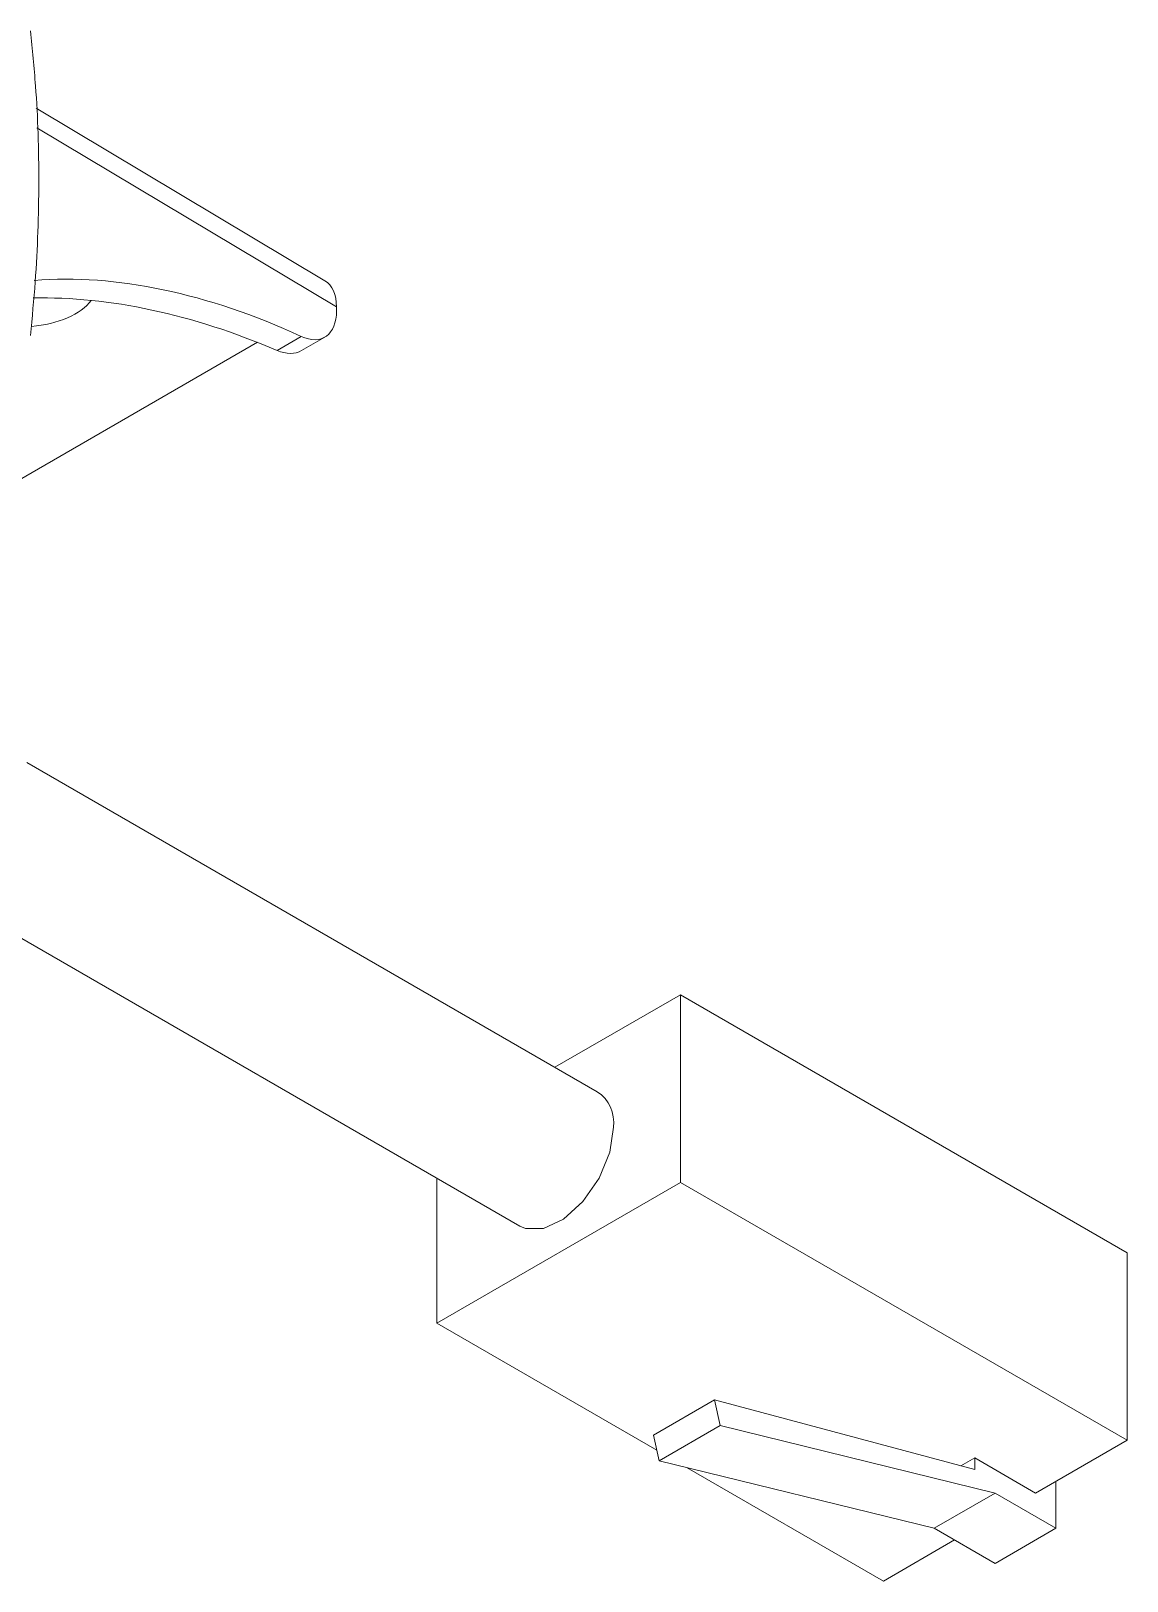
# Model space of a CAD drawing. Header units: millimetres. Extents: x 37 to 3702, y -325 to 1382.
# Drawn here: x 476.3 to 514.5, y 1046.8 to 1100.8 of the extents above; entities that cross this region are included whole.
import ezdxf

# ---------------------------------------------------------------- set-up
doc = ezdxf.new("R2010")
doc.units = ezdxf.units.MM
doc.layers.get('0').update_dxf_attribs({"lineweight": 20})

msp = doc.modelspace()

# ---------------------------------------------------------------- linework, layer by layer
at = {"color": 7, "linetype": 'Continuous', "lineweight": 20}
for p, q in [((486.558, 1092.121), (476.506, 1098.131)), ((486.964, 1091.211), (476.529, 1097.449)), ((486.964, 1091.211), (486.964, 1091.069)), ((484.208, 1089.977), (474.191, 1084.194)), ((484.894, 1089.696), (485.735, 1090.181)), ((485.745, 1089.689), (486.557, 1090.157)), ((496.047, 1063.88), (476.176, 1075.351)), ((473.476, 1070.675), (493.347, 1059.204)), ((494.568, 1064.734), (498.939, 1067.257)), ((514.496, 1058.277), (498.939, 1067.257)), ((498.939, 1067.257), (498.939, 1060.725)), ((490.454, 1055.827), (490.454, 1060.874)), ((498.939, 1060.725), (490.454, 1055.827)), ((514.496, 1051.745), (498.939, 1060.725)), ((514.496, 1058.277), (514.496, 1051.745)), ((498.118, 1051.402), (490.454, 1055.827)), ((500.125, 1053.153), (498.003, 1051.928)), ((500.32, 1052.255), (500.125, 1053.153)), ((500.125, 1053.153), (509.193, 1050.724)), ((498.199, 1051.031), (498.003, 1051.928)), ((500.32, 1052.255), (498.199, 1051.031)), ((509.9, 1049.907), (500.32, 1052.255)), ((514.496, 1051.745), (511.314, 1049.908)), ((507.778, 1048.683), (498.199, 1051.031)), ((509.193, 1051.132), (508.709, 1050.853)), ((509.193, 1051.132), (511.314, 1049.908)), ((509.193, 1050.724), (509.193, 1051.132)), ((506.011, 1046.846), (499.177, 1050.791)), ((512.021, 1050.316), (512.021, 1048.683)), ((509.9, 1049.907), (507.778, 1048.683)), ((512.021, 1048.683), (509.9, 1049.907)), ((509.9, 1047.458), (507.778, 1048.683)), ((512.021, 1048.683), (509.9, 1047.458)), ((508.485, 1048.275), (506.011, 1046.846))]:
    msp.add_line(p, q, dxfattribs=at)
at = {"color": 7, "linetype": 'Continuous', "lineweight": 20, "flags": 128}
msp.add_lwpolyline([(496.606, 1062.644), (496.477, 1061.773), (496.108, 1060.871), (495.548, 1060.06), (494.873, 1059.448), (494.174, 1059.12), (493.546, 1059.118), (493.347, 1059.204)], dxfattribs=at)
at = {"color": 7, "linetype": 'Continuous', "lineweight": 20}
msp.add_arc((495.347, 1062.819), 1.271, 352.0769, 56.6109, dxfattribs=at)
for centre, major_axis, ratio, start_param, end_param in [((488.549, 1060.112), (-17.048, 30.571), 0.567218, 5.622266, 6.027837), ((485.549, 1090.394), (1, 1.732), 0.577382, 5.497858, 6.274457), ((476.029, 1091.993), (2.6, 0.039), 0.567125, 4.823392, 5.870221), ((487.808, 1059.685), (-17.964, 30.041), 0.587369, 5.604802, 5.95936), ((485.574, 1091.899), (-0.974, 1.747), 0.567218, 2.480674, 3.935499), ((484.728, 1091.411), (-1.027, 1.717), 0.587369, 2.46321, 3.132556)]:
    msp.add_ellipse(centre, major_axis=major_axis, ratio=ratio, start_param=start_param, end_param=end_param, dxfattribs=at)
msp.add_open_spline([(476.305, 1090.215), (476.364, 1090.84), (476.533, 1092.646), (476.629, 1095.564), (476.543, 1098.467), (476.365, 1100.181), (476.299, 1100.817)], degree=3, knots=[0, 0, 0, 0, 0.169509, 0.48991, 0.810892, 1, 1, 1, 1], dxfattribs=at)

doc.saveas('drawing.dxf')
